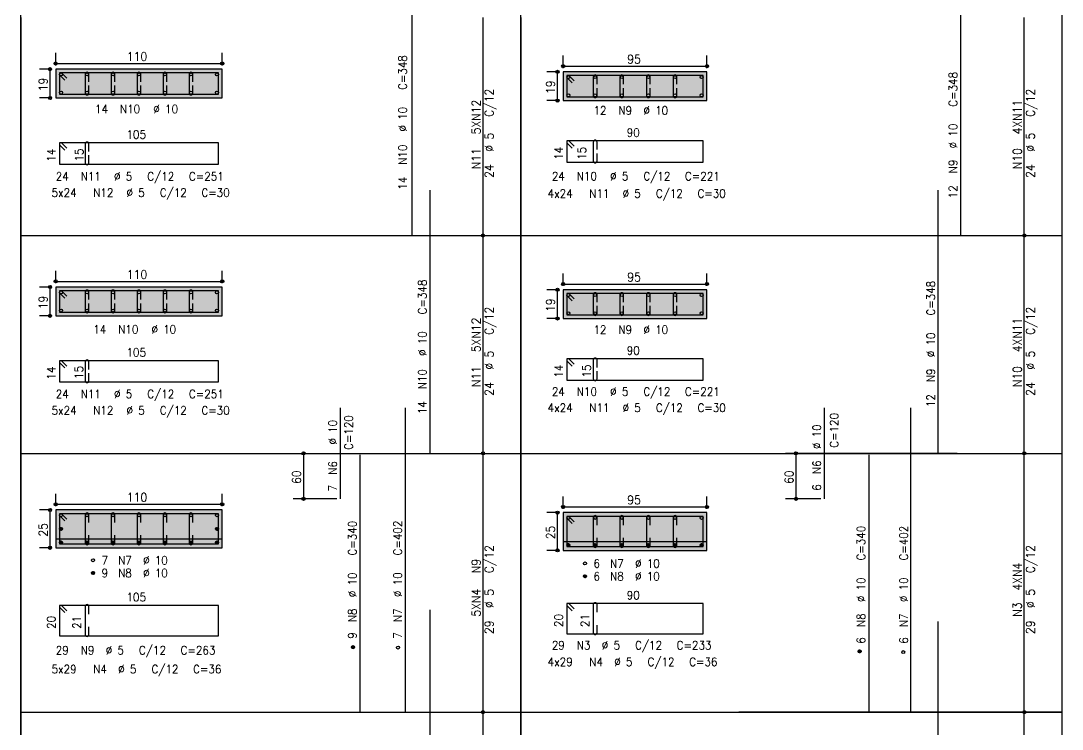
# Model space of a CAD drawing. Extents: x 0 to 119, y 0 to 84.
# Drawn here: x 35.04 to 62.57, y 23.16 to 41.89 of the extents above; entities that cross this region are included whole.
import ezdxf

# ---------------------------------------------------------------- set-up
doc = ezdxf.new("R2010")
doc.units = 0
for name, color, linetype in [('15', 15, 'Continuous'), ('18', 4, 'Continuous'), ('2', 2, 'Continuous'), ('25', 1, 'Continuous'), ('26', 3, 'Continuous'), ('3', 3, 'Continuous'), ('40', 7, 'Continuous'), ('51', 7, 'Continuous'), ('6', 6, 'Continuous'), ('64', 7, 'Continuous')]:
    doc.layers.add(name, color=color, linetype=linetype)
doc.styles.get("Standard").update_dxf_attribs({"font": 'standard'})

msp = doc.modelspace()

# ---------------------------------------------------------------- linework, layer by layer
at = {"layer": '15', "linetype": 'Continuous'}
for points in [[(35.042739, 41.97376), (35.042739, 36.21376), (48.26076, 36.21376), (48.26076, 41.97376)], [(48.261751, 41.97376), (48.261751, 36.21376), (62.56538, 36.21376), (62.56538, 41.97376)], [(35.042739, 36.21376), (35.042739, 30.45376), (48.26076, 30.45376), (48.26076, 36.21376)], [(48.261751, 36.21376), (48.261751, 30.45376), (62.56538, 30.45376), (62.56538, 36.21376)], [(35.042739, 30.45376), (35.042739, 23.61376), (48.26076, 23.61376), (48.26076, 30.45376)], [(48.261751, 30.45376), (48.261751, 23.61376), (62.56538, 23.61376), (62.56538, 30.45376)], [(35.042739, 23.61376), (35.042739, 17.49376), (48.26076, 17.49376), (48.26076, 23.61376)], [(48.261751, 23.61376), (48.261751, 17.49376), (62.56538, 17.49376), (62.56538, 23.61376)]]:
    msp.add_lwpolyline(points, dxfattribs=at)
at = {"layer": '18', "linetype": 'Continuous'}
for p, q in [((47.25956, 36.21376), (47.25956, 41.97376)), ((61.56418, 36.21376), (61.56418, 41.97376)), ((35.96576, 40.71016), (35.96576, 41.03816)), ((40.36576, 40.71016), (40.36576, 41.03816)), ((35.96576, 40.76016), (40.36576, 40.76016)), ((49.37718, 40.640073), (49.37718, 40.968073)), ((53.17718, 40.640073), (53.17718, 40.968073)), ((35.86576, 40.61016), (35.53776, 40.61016)), ((35.81576, 39.85016), (35.81576, 40.61016)), ((36.11576, 40.51016), (36.06576, 40.51016)), ((36.06576, 40.51016), (36.06576, 40.46016)), ((36.11576, 40.51016), (36.06576, 40.51016)), ((36.06576, 40.51016), (36.06576, 40.46016)), ((36.06576, 40.46016), (36.06576, 39.95016)), ((36.06576, 40.46016), (36.207181, 40.318739)), ((36.257181, 40.368739), (36.11576, 40.51016)), ((40.26576, 40.51016), (36.11576, 40.51016)), ((36.74256, 40.48016), (36.74256, 39.98016)), ((36.84256, 40.28016), (36.84256, 40.48016)), ((37.42896, 40.48016), (37.42896, 39.98016)), ((37.52896, 40.28016), (37.52896, 40.48016)), ((38.11576, 40.48016), (38.11576, 39.98016)), ((38.21576, 40.28016), (38.21576, 40.48016)), ((38.80256, 40.48016), (38.80256, 39.98016)), ((38.90256, 40.28016), (38.90256, 40.48016)), ((39.48896, 40.48016), (39.48896, 39.98016)), ((39.58896, 40.28016), (39.58896, 40.48016)), ((40.26576, 39.95016), (40.26576, 40.51016)), ((49.27718, 40.540073), (48.94918, 40.540073)), ((49.22718, 39.780073), (49.22718, 40.540073)), ((49.37718, 40.690072), (53.17718, 40.690072)), ((49.52718, 40.440072), (49.47718, 40.440072)), ((49.47718, 40.440072), (49.47718, 40.390073)), ((49.52718, 40.440072), (49.47718, 40.440072)), ((49.47718, 40.440072), (49.47718, 40.390073)), ((49.47718, 40.390073), (49.47718, 39.880073)), ((49.47718, 40.390073), (49.618601, 40.248651)), ((49.668601, 40.298651), (49.52718, 40.440072)), ((53.07718, 40.440072), (49.52718, 40.440072)), ((50.17118, 40.410072), (50.17118, 39.910073)), ((50.27118, 40.210072), (50.27118, 40.410072)), ((50.87518, 40.410072), (50.87518, 39.910072)), ((50.97518, 40.210072), (50.97518, 40.410072)), ((51.57918, 40.410073), (51.57918, 39.910073)), ((51.67918, 40.210073), (51.67918, 40.410073)), ((52.28318, 40.410073), (52.28318, 39.910073)), ((52.38318, 40.210073), (52.38318, 40.410073)), ((53.07718, 39.880073), (53.07718, 40.440072)), ((36.06576, 39.95016), (40.26576, 39.95016)), ((36.84256, 39.98016), (36.84256, 40.18016)), ((37.52896, 39.98016), (37.52896, 40.18016)), ((38.21576, 39.98016), (38.21576, 40.18016)), ((38.90256, 39.98016), (38.90256, 40.18016)), ((39.58896, 39.98016), (39.58896, 40.18016)), ((50.27118, 39.910073), (50.27118, 40.110073)), ((50.97518, 39.910073), (50.97518, 40.110073)), ((51.67918, 39.910073), (51.67918, 40.110073)), ((52.38318, 39.910073), (52.38318, 40.110073)), ((35.86576, 39.85016), (35.53776, 39.85016)), ((49.27718, 39.780073), (48.94918, 39.780073)), ((49.47718, 39.880073), (53.07718, 39.880073)), ((47.25956, 30.45376), (47.25956, 36.21376)), ((61.56418, 30.45376), (61.56418, 36.21376)), ((35.96576, 34.95016), (35.96576, 35.27816)), ((40.36576, 34.95016), (40.36576, 35.27816)), ((35.96576, 35.00016), (40.36576, 35.00016)), ((49.37718, 34.880072), (49.37718, 35.208073)), ((53.17718, 34.880072), (53.17718, 35.208073)), ((35.86576, 34.85016), (35.53776, 34.85016)), ((35.81576, 34.09016), (35.81576, 34.85016)), ((36.11576, 34.75016), (36.06576, 34.75016)), ((36.06576, 34.75016), (36.06576, 34.70016)), ((36.11576, 34.75016), (36.06576, 34.75016)), ((36.06576, 34.75016), (36.06576, 34.70016)), ((36.06576, 34.70016), (36.06576, 34.19016)), ((36.06576, 34.70016), (36.207181, 34.558739)), ((36.257181, 34.608739), (36.11576, 34.75016)), ((40.26576, 34.75016), (36.11576, 34.75016)), ((36.74256, 34.72016), (36.74256, 34.22016)), ((36.84256, 34.52016), (36.84256, 34.72016)), ((37.42896, 34.72016), (37.42896, 34.22016)), ((37.52896, 34.52016), (37.52896, 34.72016)), ((38.11576, 34.72016), (38.11576, 34.22016)), ((38.21576, 34.52016), (38.21576, 34.72016)), ((38.80256, 34.72016), (38.80256, 34.22016)), ((38.90256, 34.52016), (38.90256, 34.72016)), ((39.48896, 34.72016), (39.48896, 34.22016)), ((39.58896, 34.52016), (39.58896, 34.72016)), ((40.26576, 34.19016), (40.26576, 34.75016)), ((49.27718, 34.780073), (48.94918, 34.780073)), ((49.22718, 34.020072), (49.22718, 34.780073)), ((49.37718, 34.930073), (53.17718, 34.930073)), ((49.52718, 34.680072), (49.47718, 34.680073)), ((49.47718, 34.680073), (49.47718, 34.630073)), ((49.52718, 34.680073), (49.47718, 34.680073)), ((49.47718, 34.680073), (49.47718, 34.630072)), ((53.07718, 34.680073), (49.52718, 34.680073)), ((49.668601, 34.538651), (49.52718, 34.680072)), ((53.07718, 34.120072), (53.07718, 34.680073)), ((36.84256, 34.22016), (36.84256, 34.42016)), ((37.52896, 34.22016), (37.52896, 34.42016)), ((38.21576, 34.22016), (38.21576, 34.42016)), ((38.90256, 34.22016), (38.90256, 34.42016)), ((39.58896, 34.22016), (39.58896, 34.42016)), ((49.47718, 34.630073), (49.47718, 34.120072)), ((49.47718, 34.630072), (49.618601, 34.488651)), ((50.17118, 34.650073), (50.17118, 34.150073)), ((50.27118, 34.450072), (50.27118, 34.650073)), ((50.87518, 34.650072), (50.87518, 34.150072)), ((50.97518, 34.450072), (50.97518, 34.650072)), ((51.57918, 34.650073), (51.57918, 34.150073)), ((51.67918, 34.450072), (51.67918, 34.650073)), ((52.28318, 34.650073), (52.28318, 34.150073)), ((52.38318, 34.450073), (52.38318, 34.650073)), ((36.06576, 34.19016), (40.26576, 34.19016)), ((50.27118, 34.150073), (50.27118, 34.350073)), ((50.97518, 34.150073), (50.97518, 34.350073)), ((51.67918, 34.150073), (51.67918, 34.350073)), ((52.38318, 34.150073), (52.38318, 34.350073)), ((35.86576, 34.09016), (35.53776, 34.09016)), ((49.27718, 34.020072), (48.94918, 34.020072)), ((49.47718, 34.120072), (53.07718, 34.120072)), ((42.515352, 30.45376), (42.515352, 29.25376)), ((47.25956, 23.61376), (47.25956, 30.45376)), ((59.78918, 30.45376), (55.25242, 30.45376)), ((55.53042, 30.45376), (55.53042, 29.25376)), ((61.56418, 23.61376), (61.56418, 30.45376)), ((35.96576, 29.05876), (35.96576, 29.38676)), ((40.36576, 29.05876), (40.36576, 29.38676)), ((43.395043, 29.25376), (42.237352, 29.25376)), ((49.37718, 28.988622), (49.37718, 29.316623)), ((53.17718, 28.988622), (53.17718, 29.316623)), ((56.183972, 29.25376), (55.25242, 29.25376)), ((35.86576, 28.95876), (35.53776, 28.95876)), ((35.81576, 27.95876), (35.81576, 28.95876)), ((35.96576, 29.10876), (40.36576, 29.10876)), ((49.37718, 29.038623), (53.17718, 29.038623)), ((36.11576, 28.85876), (36.06576, 28.85876)), ((36.06576, 28.85876), (36.06576, 28.80876)), ((36.11576, 28.85876), (36.06576, 28.85876)), ((36.06576, 28.85876), (36.06576, 28.80876)), ((36.06576, 28.80876), (36.06576, 28.05876)), ((36.06576, 28.80876), (36.207181, 28.667339)), ((36.257181, 28.717339), (36.11576, 28.85876)), ((40.26576, 28.85876), (36.11576, 28.85876)), ((36.74256, 28.82876), (36.74256, 28.08876)), ((36.84256, 28.62876), (36.84256, 28.82876)), ((37.42896, 28.82876), (37.42896, 28.08876)), ((37.52896, 28.62876), (37.52896, 28.82876)), ((38.11576, 28.82876), (38.11576, 28.08876)), ((38.21576, 28.62876), (38.21576, 28.82876)), ((38.80256, 28.82876), (38.80256, 28.08876)), ((38.90256, 28.62876), (38.90256, 28.82876)), ((39.48896, 28.82876), (39.48896, 28.08876)), ((39.58896, 28.62876), (39.58896, 28.82876)), ((40.26576, 28.05876), (40.26576, 28.85876)), ((49.27718, 28.888623), (48.94918, 28.888623)), ((49.22718, 27.889023), (49.22718, 28.888623)), ((49.52718, 28.789023), (49.47718, 28.789023)), ((49.47718, 28.789023), (49.47718, 28.739022)), ((49.52718, 28.789022), (49.47718, 28.789023)), ((49.47718, 28.789023), (49.47718, 28.739022)), ((49.47718, 28.739022), (49.47718, 27.989022)), ((49.47718, 28.739022), (49.618601, 28.597601)), ((49.668601, 28.647601), (49.52718, 28.789023)), ((53.07718, 28.789023), (49.52718, 28.789022)), ((50.17118, 28.759023), (50.17118, 28.019023)), ((50.27118, 28.559022), (50.27118, 28.759023)), ((50.87518, 28.759023), (50.87518, 28.019022)), ((50.97518, 28.559022), (50.97518, 28.759023)), ((51.57918, 28.759023), (51.57918, 28.019022)), ((51.67918, 28.559022), (51.67918, 28.759023)), ((52.28318, 28.759023), (52.28318, 28.019022)), ((52.38318, 28.559022), (52.38318, 28.759023)), ((53.07718, 27.989022), (53.07718, 28.789023)), ((36.84256, 28.08876), (36.84256, 28.28876)), ((37.52896, 28.08876), (37.52896, 28.28876)), ((38.21576, 28.08876), (38.21576, 28.28876)), ((38.90256, 28.08876), (38.90256, 28.28876)), ((39.58896, 28.08876), (39.58896, 28.28876)), ((50.27118, 28.019022), (50.27118, 28.219023)), ((50.97518, 28.019022), (50.97518, 28.219023)), ((51.67918, 28.019022), (51.67918, 28.219023)), ((52.38318, 28.019022), (52.38318, 28.219023)), ((35.86576, 27.95876), (35.53776, 27.95876)), ((36.06576, 28.05876), (40.26576, 28.05876)), ((49.27718, 27.889023), (48.94918, 27.889023)), ((49.47718, 27.989022), (53.07718, 27.989022)), ((47.25956, 17.49376), (47.25956, 23.61376)), ((61.56418, 17.49376), (61.56418, 23.61376))]:
    msp.add_line(p, q, dxfattribs=at)
for centre, radius in [((35.96576, 40.76016), 0.041625), ((35.96576, 40.76016), 0.02075), ((40.36576, 40.76016), 0.041625), ((40.36576, 40.76016), 0.02075), ((35.81576, 40.61016), 0.041625), ((35.81576, 40.61016), 0.02075), ((49.22718, 40.540073), 0.041625), ((49.22718, 40.540073), 0.02075), ((49.37718, 40.690072), 0.041625), ((49.37718, 40.690072), 0.02075), ((53.17718, 40.690072), 0.041625), ((53.17718, 40.690072), 0.02075), ((35.81576, 39.85016), 0.041625), ((35.81576, 39.85016), 0.02075), ((49.22718, 39.780073), 0.041625), ((49.22718, 39.780073), 0.02075), ((47.25956, 36.21376), 0.041625), ((47.25956, 36.21376), 0.041625), ((47.25956, 36.21376), 0.02075), ((47.25956, 36.21376), 0.02075), ((61.56418, 36.21376), 0.041625), ((61.56418, 36.21376), 0.041625), ((61.56418, 36.21376), 0.02075), ((61.56418, 36.21376), 0.02075), ((35.96576, 35.00016), 0.041625), ((35.96576, 35.00016), 0.02075), ((40.36576, 35.00016), 0.041625), ((40.36576, 35.00016), 0.02075), ((49.37718, 34.930073), 0.041625), ((53.17718, 34.930073), 0.041625), ((35.81576, 34.85016), 0.041625), ((35.81576, 34.85016), 0.02075), ((49.22718, 34.780073), 0.041625), ((49.22718, 34.780073), 0.02075), ((49.37718, 34.930073), 0.02075), ((53.17718, 34.930073), 0.02075), ((35.81576, 34.09016), 0.041625), ((35.81576, 34.09016), 0.02075), ((49.22718, 34.020072), 0.041625), ((49.22718, 34.020072), 0.02075), ((42.515352, 30.45376), 0.041625), ((42.515352, 30.45376), 0.02075), ((47.25956, 30.45376), 0.041625), ((47.25956, 30.45376), 0.041625), ((47.25956, 30.45376), 0.02075), ((47.25956, 30.45376), 0.02075), ((55.53042, 30.45376), 0.041625), ((55.53042, 30.45376), 0.02075), ((61.56418, 30.45376), 0.041625), ((61.56418, 30.45376), 0.041625), ((61.56418, 30.45376), 0.02075), ((61.56418, 30.45376), 0.02075), ((42.515352, 29.25376), 0.041625), ((42.515352, 29.25376), 0.02075), ((55.53042, 29.25376), 0.041625), ((55.53042, 29.25376), 0.02075), ((35.81576, 28.95876), 0.041625), ((35.81576, 28.95876), 0.02075), ((35.96576, 29.10876), 0.041625), ((35.96576, 29.10876), 0.02075), ((40.36576, 29.10876), 0.041625), ((40.36576, 29.10876), 0.02075), ((49.22718, 28.888623), 0.041625), ((49.22718, 28.888623), 0.02075), ((49.37718, 29.038623), 0.041625), ((49.37718, 29.038623), 0.02075), ((53.17718, 29.038623), 0.041625), ((53.17718, 29.038623), 0.02075), ((35.81576, 27.95876), 0.041625), ((35.81576, 27.95876), 0.02075), ((49.22718, 27.889023), 0.041625), ((49.22718, 27.889023), 0.02075), ((47.25956, 23.61376), 0.041625), ((47.25956, 23.61376), 0.041625), ((47.25956, 23.61376), 0.02075), ((47.25956, 23.61376), 0.02075), ((61.56418, 23.61376), 0.041625), ((61.56418, 23.61376), 0.041625), ((61.56418, 23.61376), 0.02075), ((61.56418, 23.61376), 0.02075)]:
    msp.add_circle(centre, radius, dxfattribs=at)
for centre, start, end in [((36.79256, 40.48016), 0, 180), ((37.47896, 40.48016), 0, 180), ((38.16576, 40.48016), 0, 180), ((38.85256, 40.48016), 0, 180), ((39.53896, 40.48016), 0, 180), ((50.22118, 40.410072), 0, 180), ((50.92518, 40.410072), 0, 180), ((51.62918, 40.410073), 0, 180), ((52.33318, 40.410073), 0, 180), ((36.79256, 39.98016), 180, 0), ((37.47896, 39.98016), 180, 0), ((38.16576, 39.98016), 180, 0), ((38.85256, 39.98016), 180, 0), ((39.53896, 39.98016), 180, 0), ((50.22118, 39.910073), 180, 0), ((50.92518, 39.910072), 180, 0), ((51.62918, 39.910073), 180, 0), ((52.33318, 39.910073), 180, 0), ((36.79256, 34.72016), 0, 180), ((37.47896, 34.72016), 0, 180), ((38.16576, 34.72016), 0, 180), ((38.85256, 34.72016), 0, 180), ((39.53896, 34.72016), 0, 180), ((50.22118, 34.650073), 0, 180), ((50.92518, 34.650072), 0, 180), ((51.62918, 34.650073), 0, 180), ((52.33318, 34.650073), 0, 180), ((36.79256, 34.22016), 180, 0), ((37.47896, 34.22016), 180, 0), ((38.16576, 34.22016), 180, 0), ((38.85256, 34.22016), 180, 0), ((39.53896, 34.22016), 180, 0), ((50.22118, 34.150073), 180, 0), ((50.92518, 34.150072), 180, 0), ((51.62918, 34.150073), 180, 0), ((52.33318, 34.150073), 180, 0), ((36.79256, 28.82876), 0, 180), ((37.47896, 28.82876), 0, 180), ((38.16576, 28.82876), 0, 180), ((38.85256, 28.82876), 0, 180), ((39.53896, 28.82876), 0, 180), ((50.22118, 28.759023), 0, 180), ((50.92518, 28.759023), 0, 180), ((51.62918, 28.759023), 0, 180), ((52.33318, 28.759023), 0, 180), ((36.79256, 28.08876), 180, 0), ((37.47896, 28.08876), 180, 0), ((38.16576, 28.08876), 180, 0), ((38.85256, 28.08876), 180, 0), ((39.53896, 28.08876), 180, 0), ((50.22118, 28.019022), 180, 0), ((50.92518, 28.019022), 180, 0), ((51.62918, 28.019022), 180, 0), ((52.33318, 28.019022), 180, 0)]:
    msp.add_arc(centre, 0.05, start, end, dxfattribs=at)
at = {"layer": '25', "linetype": 'Continuous'}
for p, q in [((35.96576, 40.61016), (35.96576, 40.61016)), ((35.96576, 40.61016), (35.96576, 40.61016)), ((40.36576, 40.61016), (40.36576, 40.61016)), ((49.37718, 40.540073), (49.37718, 40.540073)), ((49.37718, 40.540073), (49.37718, 40.540073)), ((53.17718, 40.540073), (53.17718, 40.540073)), ((35.96576, 39.85016), (35.96576, 39.85016)), ((49.37718, 39.780073), (49.37718, 39.780073)), ((47.25956, 36.21376), (47.25956, 36.21376)), ((47.25956, 36.21376), (47.25956, 36.21376)), ((61.56418, 36.21376), (61.56418, 36.21376)), ((61.56418, 36.21376), (61.56418, 36.21376)), ((35.96576, 34.85016), (35.96576, 34.85016)), ((35.96576, 34.85016), (35.96576, 34.85016)), ((40.36576, 34.85016), (40.36576, 34.85016)), ((49.37718, 34.780073), (49.37718, 34.780073)), ((49.37718, 34.780073), (49.37718, 34.780073)), ((53.17718, 34.780073), (53.17718, 34.780073)), ((35.96576, 34.09016), (35.96576, 34.09016)), ((49.37718, 34.020072), (49.37718, 34.020072)), ((42.515352, 30.45376), (42.515352, 30.45376)), ((47.25956, 30.45376), (47.25956, 30.45376)), ((47.25956, 30.45376), (47.25956, 30.45376)), ((59.88918, 30.45376), (59.88918, 30.45376)), ((61.56418, 30.45376), (61.56418, 30.45376)), ((61.56418, 30.45376), (61.56418, 30.45376)), ((43.495043, 29.25376), (43.495043, 29.25376)), ((56.283972, 29.25376), (56.283972, 29.25376)), ((35.96576, 28.95876), (35.96576, 28.95876)), ((35.96576, 28.95876), (35.96576, 28.95876)), ((40.36576, 28.95876), (40.36576, 28.95876)), ((49.37718, 28.888623), (49.37718, 28.888623)), ((49.37718, 28.888623), (49.37718, 28.888623)), ((53.17718, 28.888623), (53.17718, 28.888623)), ((35.96576, 27.95876), (35.96576, 27.95876)), ((49.37718, 27.889023), (49.37718, 27.889023)), ((47.25956, 23.61376), (47.25956, 23.61376)), ((47.25956, 23.61376), (47.25956, 23.61376)), ((61.56418, 23.61376), (61.56418, 23.61376)), ((61.56418, 23.61376), (61.56418, 23.61376))]:
    msp.add_line(p, q, dxfattribs=at)
at = {"layer": '26', "linetype": 'Continuous'}
for points in [[(35.96576, 39.85016), (40.36576, 39.85016), (40.36576, 40.61016), (35.96576, 40.61016), (35.96576, 39.85016)], [(49.37718, 39.780073), (53.17718, 39.780073), (53.17718, 40.540073), (49.37718, 40.540073), (49.37718, 39.780073)], [(35.96576, 34.09016), (40.36576, 34.09016), (40.36576, 34.85016), (35.96576, 34.85016), (35.96576, 34.09016)], [(49.37718, 34.020072), (53.17718, 34.020072), (53.17718, 34.780073), (49.37718, 34.780073), (49.37718, 34.020072)], [(35.96576, 27.95876), (40.36576, 27.95876), (40.36576, 28.95876), (35.96576, 28.95876), (35.96576, 27.95876)], [(49.37718, 27.889023), (53.17718, 27.889023), (53.17718, 28.888623), (49.37718, 28.888623), (49.37718, 27.889023)]]:
    msp.add_lwpolyline(points, dxfattribs=at)
for points in [[(35.96576, 39.85016), (40.36576, 39.85016), (40.36576, 40.61016)], [(35.96576, 39.85016), (40.36576, 40.61016), (35.96576, 40.61016)], [(35.96576, 39.85016), (35.96576, 40.61016), (35.96576, 39.85016)], [(49.37718, 39.780073), (53.17718, 39.780073), (53.17718, 40.540073)], [(49.37718, 39.780073), (53.17718, 40.540073), (49.37718, 40.540073)], [(49.37718, 39.780073), (49.37718, 40.540073), (49.37718, 39.780073)], [(35.96576, 34.09016), (40.36576, 34.09016), (40.36576, 34.85016)], [(35.96576, 34.09016), (40.36576, 34.85016), (35.96576, 34.85016)], [(35.96576, 34.09016), (35.96576, 34.85016), (35.96576, 34.09016)], [(49.37718, 34.020072), (53.17718, 34.020072), (53.17718, 34.780073)], [(49.37718, 34.020072), (53.17718, 34.780073), (49.37718, 34.780073)], [(49.37718, 34.020072), (49.37718, 34.780073), (49.37718, 34.020072)], [(35.96576, 27.95876), (40.36576, 27.95876), (40.36576, 28.95876)], [(35.96576, 27.95876), (40.36576, 28.95876), (35.96576, 28.95876)], [(35.96576, 27.95876), (35.96576, 28.95876), (35.96576, 27.95876)], [(49.37718, 27.889023), (53.17718, 27.889023), (53.17718, 28.888623)], [(49.37718, 27.889023), (53.17718, 28.888623), (49.37718, 28.888623)], [(49.37718, 27.889023), (49.37718, 28.888623), (49.37718, 27.889023)]]:
    msp.add_solid(points, dxfattribs=at)
at = {"layer": '3', "linetype": 'Continuous'}
for points in [[(35.96576, 39.85016), (40.36576, 39.85016), (40.36576, 40.61016), (35.96576, 40.61016), (35.96576, 39.85016)], [(49.37718, 39.780073), (53.17718, 39.780073), (53.17718, 40.540073), (49.37718, 40.540073), (49.37718, 39.780073)], [(35.96576, 34.09016), (40.36576, 34.09016), (40.36576, 34.85016), (35.96576, 34.85016), (35.96576, 34.09016)], [(49.37718, 34.020072), (53.17718, 34.020072), (53.17718, 34.780073), (49.37718, 34.780073), (49.37718, 34.020072)], [(35.96576, 28.19876), (40.36576, 28.19876), (40.36576, 28.95876), (35.96576, 28.95876), (35.96576, 28.19876)], [(49.37718, 28.128622), (53.17718, 28.128622), (53.17718, 28.888623), (49.37718, 28.888623), (49.37718, 28.128622)]]:
    msp.add_lwpolyline(points, dxfattribs=at)
at = {"layer": '40', "linetype": 'Continuous'}
msp.add_lwpolyline([(62.56538, 23.61376), (54.01718, 23.61376)], dxfattribs=at)
msp.add_lwpolyline([(62.56538, 23.61376), (54.01718, 23.61376)], dxfattribs=at)
at = {"layer": '51', "linetype": 'Continuous'}
for p, q in [((36.06618, 28.453121), (36.111398, 28.49834)), ((36.066185, 28.46444), (36.100116, 28.498371)), ((36.068532, 28.444159), (36.120376, 28.496004)), ((36.072404, 28.436718), (36.127822, 28.492135)), ((36.07749, 28.43049), (36.134053, 28.487053)), ((36.083719, 28.425406), (36.139142, 28.480828)), ((36.091167, 28.421539), (36.142981, 28.473354)), ((36.10011, 28.419169), (36.145371, 28.46443)), ((36.111442, 28.419187), (36.145374, 28.453119)), ((40.18618, 28.453121), (40.231398, 28.49834)), ((40.186185, 28.46444), (40.220116, 28.498371)), ((40.188532, 28.444159), (40.240376, 28.496004)), ((40.192404, 28.436718), (40.247822, 28.492135)), ((40.19749, 28.43049), (40.254053, 28.487053)), ((40.203719, 28.425406), (40.259142, 28.480828)), ((40.211167, 28.421539), (40.262981, 28.473354)), ((40.22011, 28.419169), (40.265371, 28.46443)), ((40.231442, 28.419187), (40.265374, 28.453119)), ((36.06618, 28.093121), (36.111398, 28.13834)), ((36.066185, 28.10444), (36.100116, 28.138371)), ((36.068532, 28.084159), (36.120376, 28.136004)), ((36.072404, 28.076718), (36.127822, 28.132135)), ((36.07749, 28.07049), (36.134053, 28.127053)), ((36.083719, 28.065406), (36.139142, 28.120828)), ((36.091167, 28.061539), (36.142981, 28.113354)), ((36.10011, 28.059169), (36.145371, 28.10443)), ((36.111442, 28.059187), (36.145374, 28.093119)), ((36.75298, 28.093121), (36.798198, 28.13834)), ((36.752985, 28.10444), (36.786916, 28.138371)), ((36.755332, 28.084159), (36.807176, 28.136004)), ((36.759204, 28.076718), (36.814622, 28.132135)), ((36.76429, 28.07049), (36.820853, 28.127053)), ((36.770519, 28.065406), (36.825942, 28.120828)), ((36.777967, 28.061539), (36.829781, 28.113354)), ((36.78691, 28.059169), (36.832171, 28.10443)), ((36.798242, 28.059187), (36.832174, 28.093119)), ((37.43938, 28.093121), (37.484598, 28.13834)), ((37.439385, 28.10444), (37.473316, 28.138371)), ((37.441732, 28.084159), (37.493576, 28.136004)), ((37.445604, 28.076718), (37.501022, 28.132135)), ((37.45069, 28.07049), (37.507253, 28.127053)), ((37.456919, 28.065406), (37.512342, 28.120828)), ((37.464367, 28.061539), (37.516181, 28.113354)), ((37.47331, 28.059169), (37.518571, 28.10443)), ((37.484642, 28.059187), (37.518574, 28.093119)), ((38.12618, 28.093121), (38.171398, 28.13834)), ((38.126185, 28.10444), (38.160116, 28.138371)), ((38.128532, 28.084159), (38.180376, 28.136004)), ((38.132404, 28.076718), (38.187822, 28.132135)), ((38.13749, 28.07049), (38.194053, 28.127053)), ((38.143719, 28.065406), (38.199142, 28.120828)), ((38.151167, 28.061539), (38.202981, 28.113354)), ((38.16011, 28.059169), (38.205371, 28.10443)), ((38.171442, 28.059187), (38.205374, 28.093119)), ((38.81298, 28.093121), (38.858198, 28.13834)), ((38.812985, 28.10444), (38.846916, 28.138371)), ((38.815332, 28.084159), (38.867176, 28.136004)), ((38.819204, 28.076718), (38.874622, 28.132135)), ((38.82429, 28.07049), (38.880853, 28.127053)), ((38.830519, 28.065406), (38.885942, 28.120828)), ((38.837967, 28.061539), (38.889781, 28.113354)), ((38.84691, 28.059169), (38.892171, 28.10443)), ((38.858242, 28.059187), (38.892174, 28.093119)), ((39.49938, 28.093121), (39.544598, 28.13834)), ((39.499385, 28.10444), (39.533316, 28.138371)), ((39.501732, 28.084159), (39.553576, 28.136004)), ((39.505604, 28.076718), (39.561022, 28.132135)), ((39.51069, 28.07049), (39.567253, 28.127053)), ((39.516919, 28.065406), (39.572342, 28.120828)), ((39.524367, 28.061539), (39.576181, 28.113354)), ((39.53331, 28.059169), (39.578571, 28.10443)), ((39.544642, 28.059187), (39.578574, 28.093119)), ((40.18618, 28.093121), (40.231398, 28.13834)), ((40.186185, 28.10444), (40.220116, 28.138371)), ((40.188532, 28.084159), (40.240376, 28.136004)), ((40.192404, 28.076718), (40.247822, 28.132135)), ((40.19749, 28.07049), (40.254053, 28.127053)), ((40.203719, 28.065406), (40.259142, 28.120828)), ((40.211167, 28.061539), (40.262981, 28.113354)), ((40.22011, 28.059169), (40.265371, 28.10443)), ((40.231442, 28.059187), (40.265374, 28.093119)), ((49.4776, 28.023383), (49.522818, 28.068602)), ((49.477605, 28.034703), (49.511536, 28.068633)), ((49.479952, 28.014422), (49.531796, 28.066266)), ((49.483824, 28.00698), (49.539242, 28.062398)), ((49.48891, 28.000753), (49.545473, 28.057315)), ((49.495139, 27.995668), (49.550562, 28.051091)), ((49.502587, 27.991802), (49.554401, 28.043616)), ((49.51153, 27.989432), (49.556791, 28.034693)), ((49.522862, 27.989449), (49.556794, 28.023382)), ((50.1816, 28.023383), (50.226818, 28.068602)), ((50.181605, 28.034703), (50.215536, 28.068633)), ((50.183952, 28.014422), (50.235796, 28.066266)), ((50.187824, 28.00698), (50.243242, 28.062398)), ((50.19291, 28.000753), (50.249473, 28.057315)), ((50.199139, 27.995668), (50.254562, 28.051091)), ((50.206587, 27.991802), (50.258401, 28.043616)), ((50.21553, 27.989432), (50.260791, 28.034693)), ((50.226862, 27.989449), (50.260794, 28.023382)), ((50.8856, 28.023383), (50.930818, 28.068602)), ((50.885605, 28.034703), (50.919536, 28.068633)), ((50.887952, 28.014422), (50.939796, 28.066266)), ((50.891824, 28.00698), (50.947242, 28.062398)), ((50.89691, 28.000753), (50.953473, 28.057315)), ((50.903139, 27.995668), (50.958562, 28.051091)), ((50.910587, 27.991802), (50.962401, 28.043616)), ((50.91953, 27.989432), (50.964791, 28.034693)), ((50.930862, 27.989449), (50.964794, 28.023382)), ((51.5896, 28.023383), (51.634818, 28.068602)), ((51.589605, 28.034703), (51.623536, 28.068633)), ((51.591952, 28.014422), (51.643796, 28.066266)), ((51.595824, 28.00698), (51.651242, 28.062398)), ((51.60091, 28.000753), (51.657473, 28.057315)), ((51.607139, 27.995668), (51.662562, 28.051091)), ((51.614587, 27.991802), (51.666401, 28.043616)), ((51.62353, 27.989432), (51.668791, 28.034693)), ((51.634862, 27.989449), (51.668794, 28.023382)), ((52.2936, 28.023383), (52.338818, 28.068602)), ((52.293605, 28.034703), (52.327536, 28.068633)), ((52.295952, 28.014422), (52.347796, 28.066266)), ((52.299824, 28.00698), (52.355242, 28.062398)), ((52.30491, 28.000753), (52.361473, 28.057315)), ((52.311139, 27.995668), (52.366562, 28.051091)), ((52.318587, 27.991802), (52.370401, 28.043616)), ((52.32753, 27.989432), (52.372791, 28.034693)), ((52.338862, 27.989449), (52.372794, 28.023382)), ((52.9976, 28.023383), (53.042818, 28.068602)), ((52.997605, 28.034703), (53.031536, 28.068633)), ((52.999952, 28.014422), (53.051796, 28.066266)), ((53.003824, 28.00698), (53.059242, 28.062398)), ((53.00891, 28.000753), (53.065473, 28.057315)), ((53.015139, 27.995668), (53.070562, 28.051091)), ((53.022587, 27.991802), (53.074401, 28.043616)), ((53.03153, 27.989432), (53.076791, 28.034693)), ((53.042862, 27.989449), (53.076794, 28.023382)), ((36.91118, 27.287481), (36.956398, 27.332699)), ((36.911185, 27.2988), (36.945116, 27.33273)), ((36.913532, 27.278519), (36.965376, 27.330364)), ((36.917404, 27.271078), (36.972822, 27.326495)), ((36.92249, 27.26485), (36.979053, 27.321413)), ((36.928719, 27.259766), (36.984142, 27.315188)), ((36.936167, 27.255899), (36.987981, 27.307714)), ((36.94511, 27.253529), (36.990371, 27.29879)), ((36.956442, 27.253547), (36.990374, 27.287479)), ((49.9126, 27.201758), (49.957818, 27.246977)), ((49.912605, 27.213078), (49.946536, 27.247008)), ((49.914952, 27.192797), (49.966796, 27.244641)), ((49.918824, 27.185355), (49.974242, 27.240773)), ((49.92391, 27.179128), (49.980473, 27.23569)), ((49.930139, 27.174043), (49.985562, 27.229466)), ((49.937587, 27.170177), (49.989401, 27.221991)), ((49.94653, 27.167807), (49.991791, 27.213068)), ((49.957862, 27.167824), (49.991794, 27.201757)), ((43.781004, 25.326541), (43.826223, 25.37176)), ((43.78101, 25.33786), (43.81494, 25.371791)), ((43.783356, 25.317579), (43.835201, 25.369424)), ((43.787229, 25.310138), (43.842646, 25.365555)), ((43.792315, 25.30391), (43.848877, 25.360473)), ((43.798544, 25.298826), (43.853967, 25.354248)), ((43.805991, 25.294959), (43.857806, 25.346774)), ((43.814935, 25.292589), (43.860196, 25.33785)), ((43.826266, 25.292607), (43.860199, 25.326539)), ((57.172726, 25.214601), (57.217945, 25.259819)), ((57.172732, 25.22592), (57.206662, 25.25985)), ((57.175078, 25.205639), (57.226923, 25.257483)), ((57.178951, 25.198198), (57.234368, 25.253615)), ((57.184037, 25.19197), (57.240599, 25.248533)), ((57.190266, 25.186885), (57.245688, 25.242308)), ((57.197713, 25.183019), (57.249528, 25.234834)), ((57.206657, 25.180649), (57.251918, 25.22591)), ((57.217988, 25.180667), (57.251921, 25.214599))]:
    msp.add_line(p, q, dxfattribs=at)
for centre in [(36.10576, 40.47016), (36.79256, 40.47016), (37.47896, 40.47016), (38.16576, 40.47016), (38.85256, 40.47016), (39.53896, 40.47016), (40.22576, 40.47016), (49.51718, 40.400073), (50.22118, 40.400073), (50.92518, 40.400073), (51.62918, 40.400073), (52.33318, 40.400073), (53.03718, 40.400073), (36.10576, 39.99016), (36.79256, 39.99016), (37.47896, 39.99016), (38.16576, 39.99016), (38.85256, 39.99016), (39.53896, 39.99016), (40.22576, 39.99016), (49.51718, 39.920073), (50.22118, 39.920073), (50.92518, 39.920073), (51.62918, 39.920073), (52.33318, 39.920073), (53.03718, 39.920073), (36.10576, 34.71016), (36.79256, 34.71016), (37.47896, 34.71016), (38.16576, 34.71016), (38.85256, 34.71016), (39.53896, 34.71016), (40.22576, 34.71016), (49.51718, 34.640073), (50.22118, 34.640073), (50.92518, 34.640073), (51.62918, 34.640073), (52.33318, 34.640073), (53.03718, 34.640073), (36.10576, 34.23016), (36.79256, 34.23016), (37.47896, 34.23016), (38.16576, 34.23016), (38.85256, 34.23016), (39.53896, 34.23016), (40.22576, 34.23016), (49.51718, 34.160072), (50.22118, 34.160072), (50.92518, 34.160072), (51.62918, 34.160072), (52.33318, 34.160072), (53.03718, 34.160072), (36.10576, 28.81876), (36.79256, 28.81876), (37.47896, 28.81876), (38.16576, 28.81876), (38.85256, 28.81876), (39.53896, 28.81876), (40.22576, 28.81876), (49.51718, 28.749023), (50.22118, 28.749023), (50.92518, 28.749023), (51.62918, 28.749023), (52.33318, 28.749023), (53.03718, 28.749023), (36.10576, 28.45876), (40.22576, 28.45876), (36.10576, 28.09876), (36.79256, 28.09876), (37.47896, 28.09876), (38.16576, 28.09876), (38.85256, 28.09876), (39.53896, 28.09876), (40.22576, 28.09876), (49.51718, 28.029023), (50.22118, 28.029023), (50.92518, 28.029023), (51.62918, 28.029023), (52.33318, 28.029023), (53.03718, 28.029023), (36.95076, 27.63062), (49.95218, 27.544898), (36.95076, 27.29312), (49.95218, 27.207397), (43.820584, 25.33218), (45.011642, 25.321339), (57.212306, 25.22024), (58.36354, 25.20142)]:
    msp.add_circle(centre, 0.04, dxfattribs=at)
at = {"layer": '6', "linetype": 'Continuous'}
for p, q in [((35.042739, 6.295739), (35.042739, 78.909078)), ((48.26076, 6.295739), (48.26076, 78.909078)), ((48.261751, 6.295739), (48.261751, 78.909078)), ((62.56538, 6.295739), (62.56538, 78.909078))]:
    msp.add_line(p, q, dxfattribs=at)
at = {"layer": '64', "linetype": 'Continuous'}
for p, q in [((45.38446, 36.21376), (45.38446, 43.17376)), ((59.88918, 36.21376), (59.88918, 43.17376)), ((36.11576, 38.66336), (36.06576, 38.66336)), ((36.06576, 38.66336), (36.06576, 38.61336)), ((36.11576, 38.66336), (36.06576, 38.66336)), ((36.06576, 38.66336), (36.06576, 38.61336)), ((36.06576, 38.61336), (36.06576, 38.10336)), ((36.06576, 38.61336), (36.207181, 38.471939)), ((36.257181, 38.521939), (36.11576, 38.66336)), ((40.26576, 38.66336), (36.11576, 38.66336)), ((36.74256, 38.63336), (36.74256, 38.13336)), ((36.84256, 38.43336), (36.84256, 38.63336)), ((40.26576, 38.10336), (40.26576, 38.66336)), ((49.52718, 38.713448), (49.47718, 38.713448)), ((49.47718, 38.713448), (49.47718, 38.663448)), ((49.52718, 38.713448), (49.47718, 38.713448)), ((49.47718, 38.713448), (49.47718, 38.663448)), ((49.47718, 38.663448), (49.47718, 38.153447)), ((49.47718, 38.663448), (49.618601, 38.522026)), ((49.668601, 38.572026), (49.52718, 38.713448)), ((53.07718, 38.713448), (49.52718, 38.713448)), ((50.17118, 38.683448), (50.17118, 38.183448)), ((50.27118, 38.483448), (50.27118, 38.683448)), ((53.07718, 38.153447), (53.07718, 38.713448)), ((36.84256, 38.13336), (36.84256, 38.33336)), ((50.27118, 38.183448), (50.27118, 38.383448)), ((36.06576, 38.10336), (40.26576, 38.10336)), ((49.47718, 38.153447), (53.07718, 38.153447)), ((45.865729, 30.45376), (45.865729, 37.41376)), ((59.28918, 30.45376), (59.28918, 37.41376)), ((36.11576, 32.90336), (36.06576, 32.90336)), ((36.06576, 32.90336), (36.06576, 32.85336)), ((36.11576, 32.90336), (36.06576, 32.90336)), ((36.06576, 32.90336), (36.06576, 32.85336)), ((36.06576, 32.85336), (36.06576, 32.34336)), ((36.06576, 32.85336), (36.207181, 32.711939)), ((36.257181, 32.761939), (36.11576, 32.90336)), ((40.26576, 32.90336), (36.11576, 32.90336)), ((36.74256, 32.87336), (36.74256, 32.37336)), ((36.84256, 32.67336), (36.84256, 32.87336)), ((40.26576, 32.34336), (40.26576, 32.90336)), ((49.52718, 32.953448), (49.47718, 32.953448)), ((49.47718, 32.953448), (49.47718, 32.903447)), ((49.52718, 32.953447), (49.47718, 32.953448)), ((49.47718, 32.953448), (49.47718, 32.903447)), ((49.47718, 32.903447), (49.47718, 32.393448)), ((49.47718, 32.903447), (49.618601, 32.762026)), ((49.668601, 32.812026), (49.52718, 32.953448)), ((53.07718, 32.953448), (49.52718, 32.953447)), ((50.17118, 32.923448), (50.17118, 32.423448)), ((50.27118, 32.723447), (50.27118, 32.923448)), ((53.07718, 32.393448), (53.07718, 32.953448)), ((36.84256, 32.37336), (36.84256, 32.57336)), ((50.27118, 32.423448), (50.27118, 32.623448)), ((36.06576, 32.34336), (40.26576, 32.34336)), ((49.47718, 32.393448), (53.07718, 32.393448)), ((43.495043, 29.25376), (43.495043, 31.65376)), ((45.212146, 23.61376), (45.212146, 31.65376)), ((56.283972, 29.25376), (56.283972, 31.65376)), ((58.566731, 23.61376), (58.566731, 31.65376)), ((44.013299, 23.61376), (44.013299, 30.41376)), ((57.45992, 23.61376), (57.45992, 30.41376)), ((36.11576, 26.43476), (36.06576, 26.43476)), ((36.06576, 26.43476), (36.06576, 26.38476)), ((36.11576, 26.43476), (36.06576, 26.43476)), ((36.06576, 26.43476), (36.06576, 26.38476)), ((36.257181, 26.293339), (36.11576, 26.43476)), ((40.26576, 26.43476), (36.11576, 26.43476)), ((40.26576, 25.63476), (40.26576, 26.43476)), ((49.52718, 26.484898), (49.47718, 26.484898)), ((49.47718, 26.484898), (49.47718, 26.434897)), ((49.52718, 26.484897), (49.47718, 26.484898)), ((49.47718, 26.484898), (49.47718, 26.434897)), ((49.47718, 26.434897), (49.47718, 25.684897)), ((49.47718, 26.434897), (49.618601, 26.293476)), ((49.668601, 26.343476), (49.52718, 26.484898)), ((53.07718, 26.484898), (49.52718, 26.484897)), ((50.17118, 26.454898), (50.17118, 25.714897)), ((50.27118, 26.254897), (50.27118, 26.454898)), ((53.07718, 25.684897), (53.07718, 26.484898)), ((36.06576, 26.38476), (36.06576, 25.63476)), ((36.06576, 26.38476), (36.207181, 26.243339)), ((36.74256, 26.40476), (36.74256, 25.66476)), ((36.84256, 26.20476), (36.84256, 26.40476)), ((45.865729, 17.49376), (45.865729, 26.31376)), ((50.27118, 25.714897), (50.27118, 25.914898)), ((59.28918, 17.49376), (59.28918, 26.01376)), ((36.06576, 25.63476), (40.26576, 25.63476)), ((36.84256, 25.66476), (36.84256, 25.86476)), ((49.47718, 25.684897), (53.07718, 25.684897))]:
    msp.add_line(p, q, dxfattribs=at)
for centre, start, end in [((36.79256, 38.63336), 0, 180), ((50.22118, 38.683448), 0, 180), ((36.79256, 38.13336), 180, 0), ((50.22118, 38.183448), 180, 0), ((36.79256, 32.87336), 0, 180), ((50.22118, 32.923448), 0, 180), ((36.79256, 32.37336), 180, 0), ((50.22118, 32.423448), 180, 0), ((36.79256, 26.40476), 0, 180), ((50.22118, 26.454898), 0, 180), ((36.79256, 25.66476), 180, 0), ((50.22118, 25.714897), 180, 0)]:
    msp.add_arc(centre, 0.05, start, end, dxfattribs=at)

# ---------------------------------------------------------------- texts
at = {"layer": '2', "linetype": 'Continuous'}
for s, p in [('5', (48.25976, 36.21376)), ('5', (62.56438, 36.21376)), ('4', (48.25976, 30.45376)), ('4', (62.56438, 30.45376)), ('3', (48.25976, 23.61376)), ('3', (62.56438, 23.61376))]:
    msp.add_text(s, height=0.001, dxfattribs=at).set_placement(p)
at = {"layer": '25', "linetype": 'Continuous'}
for s, height, p in [('110', 0.23, (37.84376, 40.82916)), ('95', 0.23, (51.07018, 40.759073)), ('14', 0.22, (37.004284, 39.447317)), ('N10', 0.22, (37.664284, 39.447317)), ('%%C 10', 0.22, (38.544284, 39.447317)), ('12', 0.22, (50.17718, 39.4086)), ('N9', 0.22, (50.83718, 39.4086)), ('%%C 10', 0.22, (51.49718, 39.4086)), ('110', 0.23, (37.84376, 35.06916)), ('95', 0.23, (51.07018, 34.999073)), ('14', 0.22, (36.95576, 33.621197)), ('N10', 0.22, (37.61576, 33.621197)), ('%%C 10', 0.22, (38.49576, 33.621197)), ('12', 0.22, (50.17718, 33.611977)), ('N9', 0.22, (50.83718, 33.611977)), ('%%C 10', 0.22, (51.49718, 33.611977)), ('110', 0.23, (37.84376, 29.17776)), ('95', 0.23, (51.07018, 29.107623)), ('7', 0.22, (37.17576, 27.51812)), ('N7', 0.22, (37.61576, 27.51812)), ('%%C 10', 0.22, (38.27576, 27.51812)), ('6', 0.22, (50.17718, 27.432398)), ('N7', 0.22, (50.61718, 27.432398)), ('%%C 10', 0.22, (51.27718, 27.432398)), ('9', 0.22, (37.17576, 27.18062)), ('N8', 0.22, (37.61576, 27.18062)), ('%%C 10', 0.22, (38.27576, 27.18062)), ('6', 0.22, (50.17718, 27.094898)), ('N8', 0.22, (50.61718, 27.094898)), ('%%C 10', 0.22, (51.27718, 27.094898))]:
    msp.add_text(s, height=height, dxfattribs=at).set_placement(p)
for s, p in [('19', (35.74676, 40.02316)), ('19', (49.15818, 39.953073)), ('C/12', (47.53556, 39.34676)), ('C/12', (61.84018, 39.34676)), ('5XN12', (47.19056, 38.88676)), ('4XN11', (61.49518, 38.88676)), ('%%C 5', (47.53556, 38.42676)), ('%%C 5', (61.84018, 38.42676)), ('N11', (47.19056, 37.96676)), ('N10', (61.49518, 37.96676)), ('24', (47.53556, 37.73676)), ('24', (61.84018, 37.73676)), ('19', (35.74676, 34.26316)), ('19', (49.15818, 34.193073)), ('C/12', (47.53556, 33.58676)), ('C/12', (61.84018, 33.58676)), ('5XN12', (47.19056, 33.12676)), ('4XN11', (61.49518, 33.12676)), ('%%C 5', (47.53556, 32.66676)), ('%%C 5', (61.84018, 32.66676)), ('N11', (47.19056, 32.20676)), ('N10', (61.49518, 32.20676)), ('24', (47.53556, 31.97676)), ('24', (61.84018, 31.97676)), ('60', (42.446352, 29.64676)), ('60', (55.46142, 29.64676)), ('25', (35.74676, 28.25176)), ('25', (49.15818, 28.181822)), ('C/12', (47.53556, 27.28676)), ('C/12', (61.84018, 27.28676)), ('N9', (47.19056, 27.28676)), ('4XN4', (61.49518, 26.82676)), ('5XN4', (47.19056, 26.13676)), ('%%C 5', (47.53556, 26.36676)), ('%%C 5', (61.84018, 26.36676)), ('N3', (61.49518, 26.13676)), ('29', (47.53556, 25.67676)), ('29', (61.84018, 25.67676))]:
    msp.add_text(s, height=0.23, rotation=90, dxfattribs=at).set_placement(p)
at = {"layer": '26', "linetype": 'Continuous'}
for s, p in [('C=348', (45.243379, 40.062011)), ('C=348', (59.791513, 39.616687)), ('%%C 10', (45.243379, 38.962011)), ('%%C 10', (59.791513, 38.516687)), ('N10', (45.243379, 38.082011)), ('14', (49.36718, 38.213448)), ('14', (35.95576, 38.16336)), ('15', (36.694956, 38.170202)), ('15', (49.98118, 38.213448)), ('N9', (59.791513, 37.856687)), ('14', (45.243379, 37.422011)), ('12', (59.791513, 37.196687)), ('C=348', (45.765908, 34.129174)), ('C=348', (59.203698, 34.096735)), ('%%C 10', (45.765908, 33.029174)), ('%%C 10', (59.203698, 32.996735)), ('14', (49.36718, 32.453448)), ('15', (50.105602, 32.459588)), ('14', (35.95576, 32.40336)), ('15', (36.686085, 32.420579)), ('N10', (45.765908, 32.149174)), ('N9', (59.203698, 32.336735)), ('12', (59.203698, 31.676735)), ('14', (45.765908, 31.489174)), ('C=120', (43.815506, 30.545204)), ('C=120', (56.649273, 30.602856)), ('%%C 10', (43.395898, 30.685311)), ('%%C 10', (56.190042, 30.567304)), ('N6', (43.395898, 29.889245)), ('N6', (56.190042, 29.907304)), ('7', (43.395898, 29.449245)), ('6', (56.190042, 29.467304)), ('C=340', (43.915569, 27.752967)), ('C=402', (45.112923, 27.755779)), ('C=340', (57.357901, 27.621714)), ('C=402', (58.487341, 27.621714)), ('%%C 10', (43.915569, 26.652967)), ('%%C 10', (45.112923, 26.655779)), ('%%C 10', (57.357901, 26.521714)), ('%%C 10', (58.487341, 26.521714)), ('N8', (43.915569, 25.992967)), ('N7', (45.112923, 25.995779)), ('20', (49.36718, 25.864897)), ('N8', (57.357901, 25.861714)), ('N7', (58.487341, 25.861714)), ('20', (35.95576, 25.81476)), ('21', (36.63256, 25.81476)), ('21', (50.06118, 25.864897)), ('9', (43.915569, 25.552967)), ('7', (45.112923, 25.555779)), ('6', (57.357901, 25.421714)), ('6', (58.487341, 25.421714))]:
    msp.add_text(s, height=0.22, rotation=90, dxfattribs=at).set_placement(p)
for s, p in [('105', (37.83576, 38.77336)), ('90', (51.05718, 38.823448)), ('24', (35.96576, 37.666059)), ('N11', (36.62576, 37.666059)), ('%%C 5', (37.50576, 37.666059)), ('C/12', (38.38576, 37.666059)), ('C=251', (39.48576, 37.666059)), ('24', (49.07718, 37.67092)), ('N10', (49.73718, 37.67092)), ('%%C 5', (50.61718, 37.67092)), ('C/12', (51.49718, 37.67092)), ('C=221', (52.59718, 37.67092)), ('5x24', (35.85576, 37.235345)), ('N12', (36.95576, 37.235345)), ('%%C 5', (37.83576, 37.235345)), ('C/12', (38.71576, 37.235345)), ('C=30', (39.81576, 37.235345)), ('4x24', (48.96718, 37.212975)), ('N11', (50.06718, 37.212975)), ('%%C 5', (50.94718, 37.212975)), ('C/12', (51.82718, 37.212975)), ('C=30', (52.92718, 37.212975)), ('105', (37.83576, 33.01336)), ('90', (51.05718, 33.063448)), ('C/12', (51.49718, 31.97655)), ('24', (35.96576, 31.913786)), ('N11', (36.62576, 31.913786)), ('%%C 5', (37.50576, 31.913786)), ('C/12', (38.38576, 31.913786)), ('C=251', (39.48576, 31.913786)), ('24', (49.07718, 31.97655)), ('N10', (49.73718, 31.97655)), ('%%C 5', (50.61718, 31.97655)), ('C=221', (52.59718, 31.97655)), ('5x24', (35.85576, 31.479392)), ('N12', (36.95576, 31.479392)), ('%%C 5', (37.83576, 31.479392)), ('C/12', (38.71576, 31.479392)), ('C=30', (39.81576, 31.479392)), ('4x24', (48.96718, 31.548717)), ('N11', (50.06718, 31.548717)), ('%%C 5', (50.94718, 31.548717)), ('C/12', (51.82718, 31.548717)), ('C=30', (52.92718, 31.548717)), ('105', (37.83576, 26.54476)), ('90', (51.05718, 26.594898)), ('29', (35.96576, 25.138471)), ('N9', (36.62576, 25.138471)), ('%%C 5', (37.28576, 25.138471)), ('C/12', (38.16576, 25.138471)), ('C=263', (39.26576, 25.138471)), ('29', (49.07718, 25.271536)), ('N3', (49.73718, 25.271536)), ('%%C 5', (50.39718, 25.271536)), ('C/12', (51.27718, 25.271536)), ('C=233', (52.37718, 25.271536)), ('4x29', (48.96718, 24.832411)), ('N4', (50.06718, 24.832411)), ('%%C 5', (50.72718, 24.832411)), ('C/12', (51.60718, 24.832411)), ('C=36', (52.70718, 24.832411)), ('5x29', (35.85576, 24.640727)), ('N4', (36.95576, 24.640727)), ('%%C 5', (37.61576, 24.640727)), ('C/12', (38.49576, 24.640727)), ('C=36', (39.59576, 24.640727))]:
    msp.add_text(s, height=0.22, dxfattribs=at).set_placement(p)
at = {"layer": '3', "linetype": 'Continuous'}
for s, p in [('288', (48.26056, 39.09226)), ('288', (62.56518, 39.09226)), ('288', (48.26056, 33.33226)), ('288', (62.56518, 33.33226)), ('342', (48.26056, 27.03226)), ('342', (62.56518, 27.03226))]:
    msp.add_text(s, height=0.001, rotation=90, dxfattribs=at).set_placement(p)

doc.saveas('drawing.dxf')
